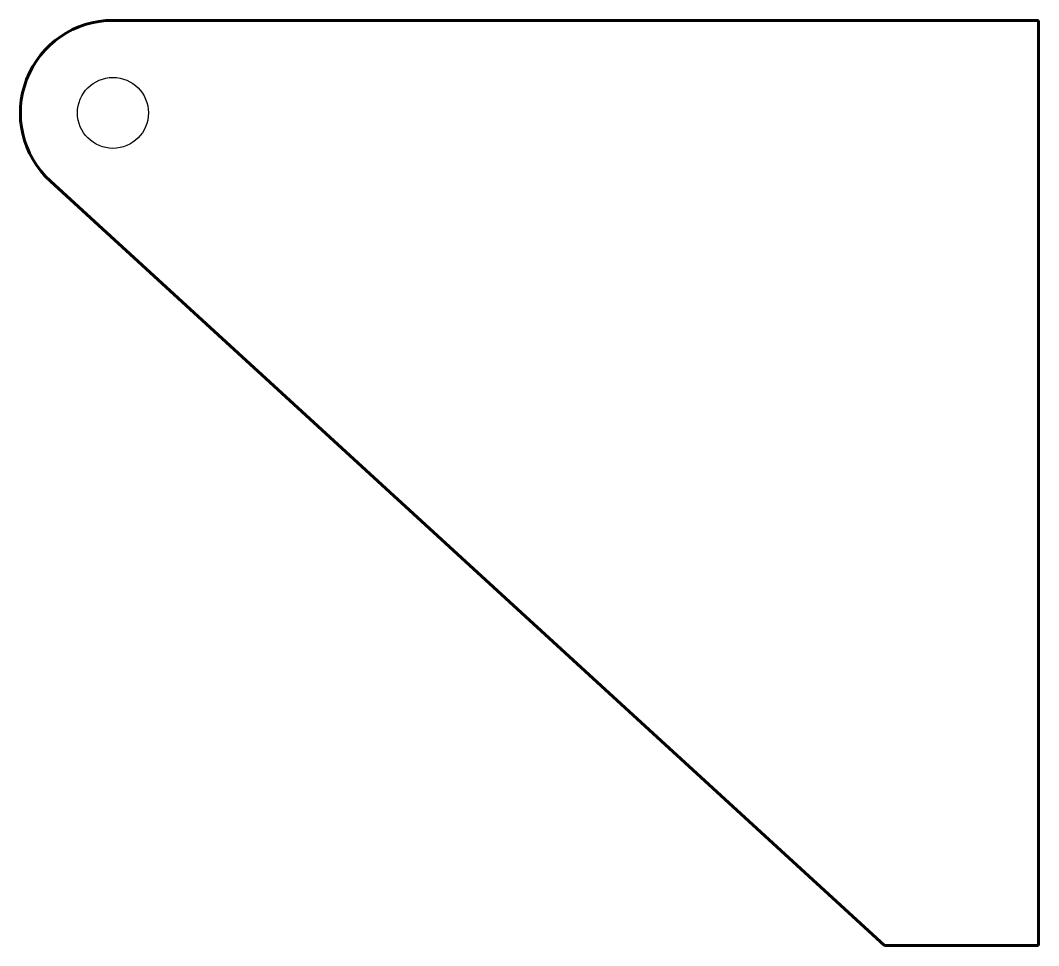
# Model space of a CAD drawing. Header units: millimetres. Extents: x -274 to 56, y 53 to 353.
import ezdxf

# ---------------------------------------------------------------- set-up
doc = ezdxf.new("R2010")
doc.units = ezdxf.units.MM
doc.linetypes.add('K5LT_BASIC', pattern=[0])

msp = doc.modelspace()

# ---------------------------------------------------------------- linework, layer by layer
at = {"color": 5, "linetype": 'K5LT_BASIC', "lineweight": 60, "true_color": 0x0000ff}
for p, q in [((56.48, 353.23), (-243.52, 353.23)), ((56.48, 53.23), (56.48, 353.23)), ((6.48, 53.23), (-263.8, 301.12)), ((56.48, 53.23), (6.48, 53.23))]:
    msp.add_line(p, q, dxfattribs=at)
msp.add_circle((-243.52, 323.23), 11.5)
msp.add_arc((-243.52, 323.23), 30, 90, 227.4739, dxfattribs=at)

doc.saveas('drawing.dxf')
